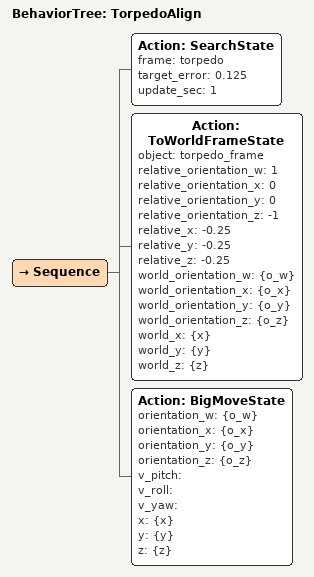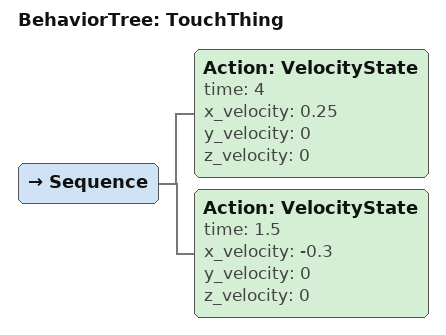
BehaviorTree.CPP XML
<BehaviorTree ID="TorpedoAlign">
    <Sequence>
        <Action ID="SearchState" frame="torpedo" target_error="0.125" update_sec="1"/>
        <Action ID="ToWorldFrameState" object="torpedo_frame" relative_orientation_w="1" relative_orientation_x="0" relative_orientation_y="0" relative_orientation_z="-1" relative_x="-0.25" relative_y="-0.25" relative_z="-0.25" world_orientation_w="{o_w}" world_orientation_x="{o_x}" world_orientation_y="{o_y}" world_orientation_z="{o_z}" world_x="{x}" world_y="{y}" world_z="{z}"/>
        <Action ID="BigMoveState" orientation_w="{o_w}" orientation_x="{o_x}" orientation_y="{o_y}" orientation_z="{o_z}" v_pitch="" v_roll="" v_yaw="" x="{x}" y="{y}" z="{z}"/>
    </Sequence>
</BehaviorTree>

<BehaviorTree ID="TouchThing">
    <Sequence>
        <Action ID="VelocityState" time="4" x_velocity="0.25" y_velocity="0" z_velocity="0"/>
        <Action ID="VelocityState" time="1.5" x_velocity="-0.3" y_velocity="0" z_velocity="0"/>
    </Sequence>
</BehaviorTree>
